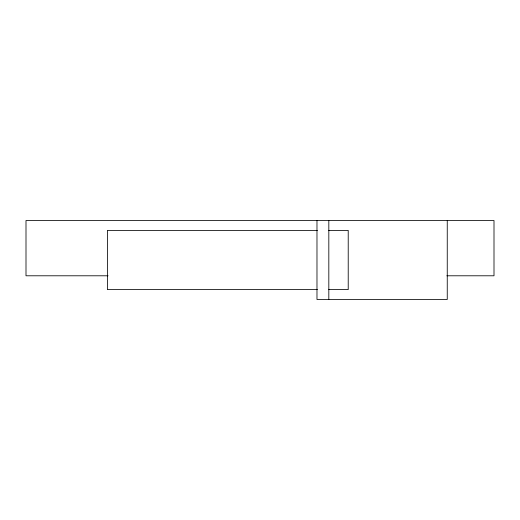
<?xml version="1.0" encoding="UTF-8"?>
<svg xmlns="http://www.w3.org/2000/svg" width="520" height="520" viewBox="0 0 520 520"><rect width="100%" height="100%" fill="white"/><g stroke="black" fill="none" stroke-linecap="round" stroke-linejoin="round"><path stroke-width="0.78" d="M317.401 230.393L107.406 230.393L107.406 289.608L317.401 289.608M328.757 230.393L348.218 230.393L348.218 289.608L328.757 289.608M108.062 275.788L26 275.788L26 220.525L494 220.525L494 275.788L446.875 275.788M447.252 220.525L447.252 299.475L316.979 299.475L316.979 220.525M328.822 220.525L328.822 299.475"/></g></svg>
